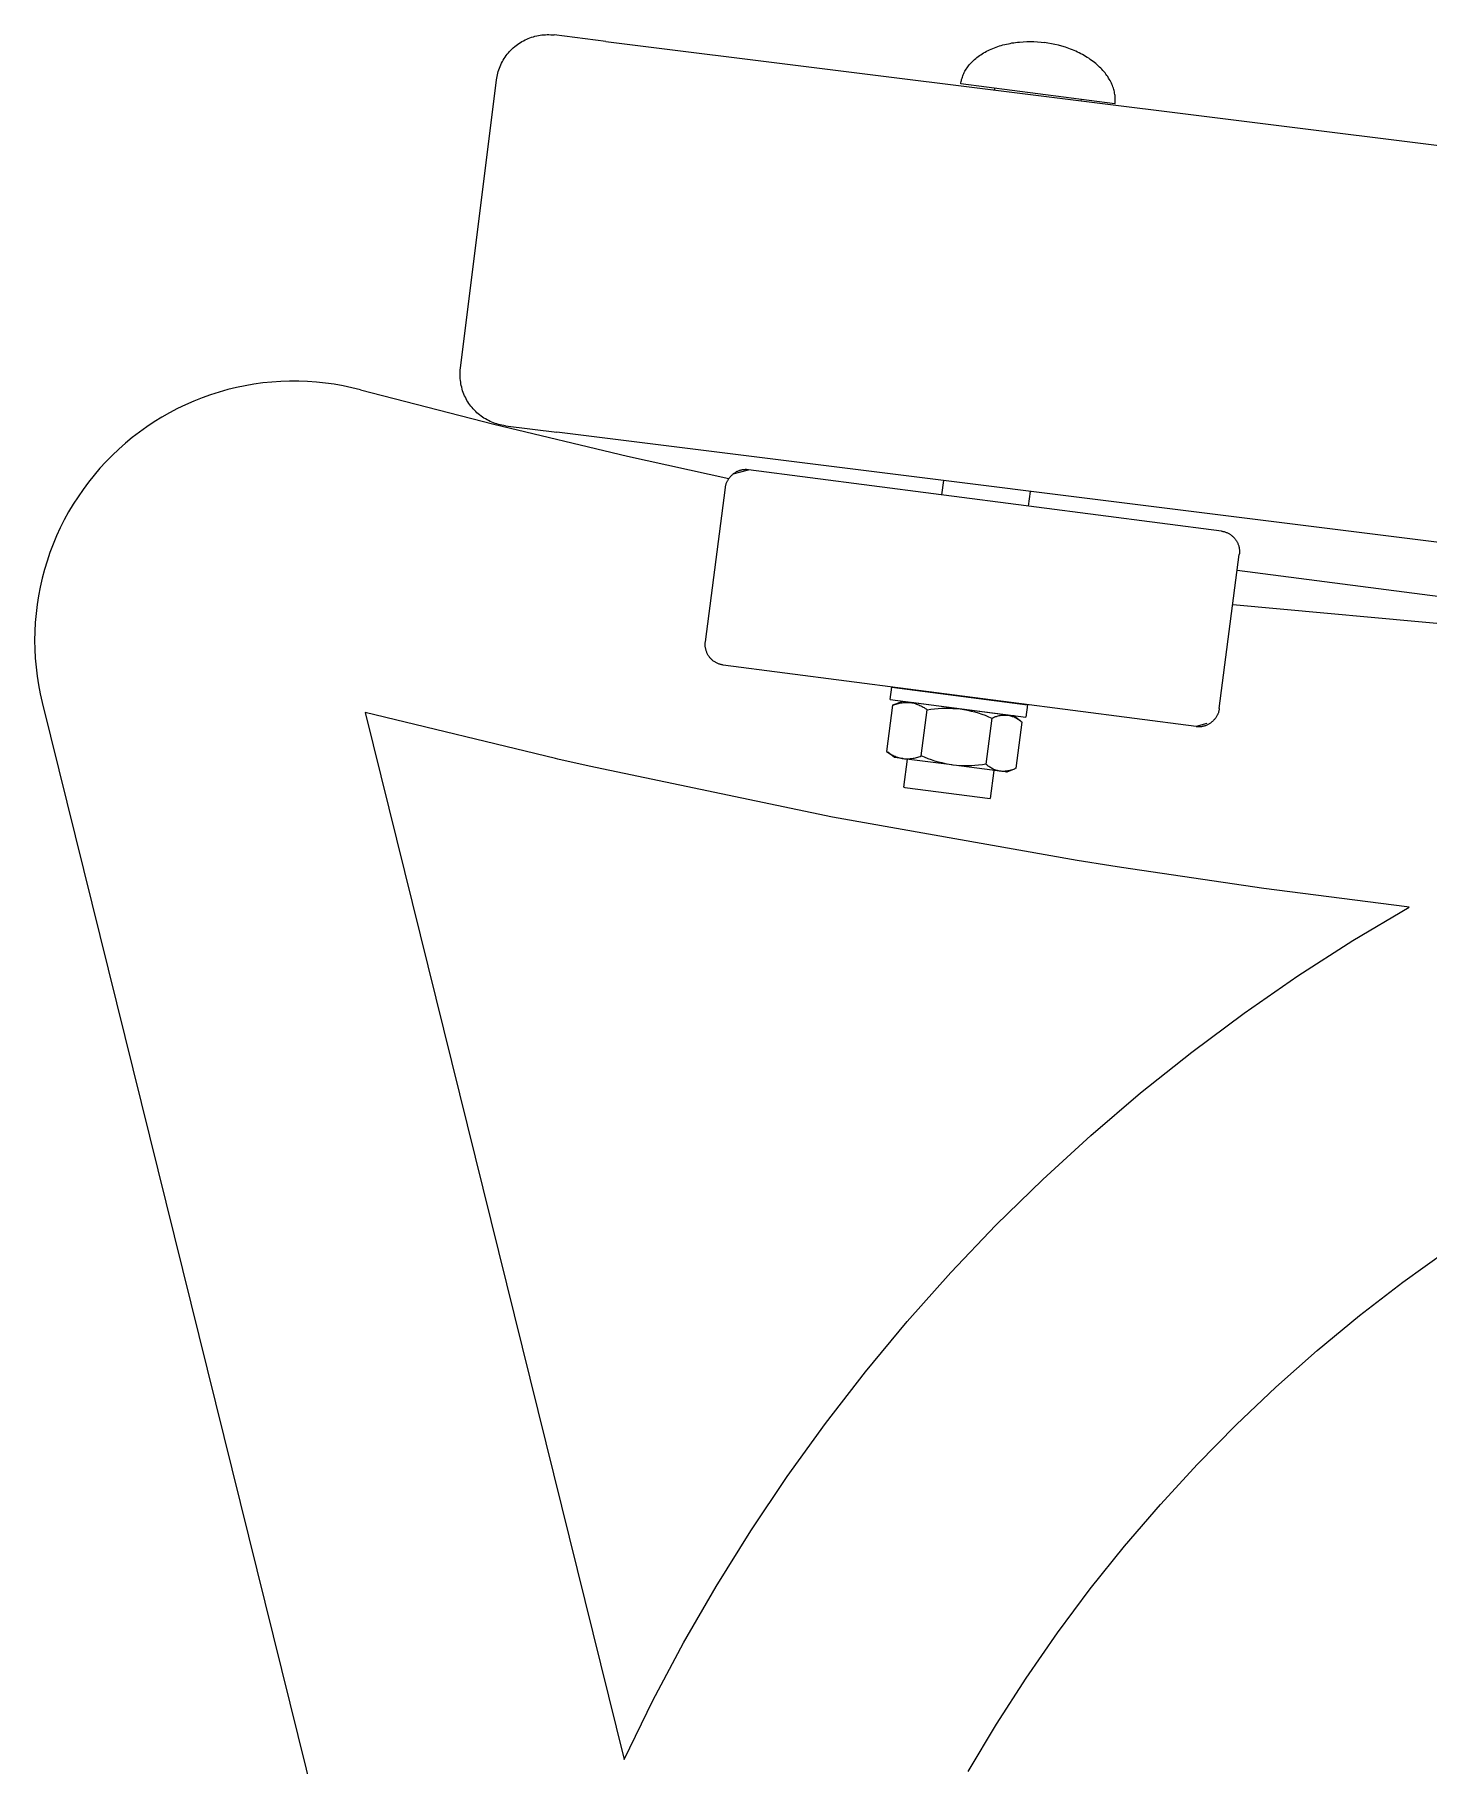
# Model space of a CAD drawing. Header units: millimetres. Extents: x -75 to 3710, y -20 to 2482.
# Drawn here: x 2959.5 to 3094, y 2208.5 to 2375.5 of the extents above; entities that cross this region are included whole.
import ezdxf

# ---------------------------------------------------------------- set-up
doc = ezdxf.new("R2010")
doc.units = ezdxf.units.MM
doc.layers.add('ZANO_R', color=7, linetype='Continuous', lineweight=0)

msp = doc.modelspace()

# ---------------------------------------------------------------- linework, layer by layer
at = {"layer": 'ZANO_R'}
for p, q in [((3006.24, 2374.61), (3006.38, 2374.71)), ((3006.38, 2374.71), (3006.53, 2374.79)), ((3006.53, 2374.79), (3006.68, 2374.88)), ((3006.68, 2374.88), (3006.83, 2374.96)), ((3006.83, 2374.96), (3006.99, 2375.03)), ((3006.99, 2375.03), (3007.14, 2375.1)), ((3007.14, 2375.1), (3007.3, 2375.16)), ((3007.3, 2375.16), (3007.46, 2375.21)), ((3007.46, 2375.21), (3007.63, 2375.26)), ((3007.63, 2375.26), (3007.79, 2375.31)), ((3007.79, 2375.31), (3007.96, 2375.35)), ((3007.96, 2375.35), (3008.12, 2375.38)), ((3008.12, 2375.38), (3008.29, 2375.41)), ((3008.29, 2375.41), (3008.46, 2375.43)), ((3008.46, 2375.43), (3008.63, 2375.45)), ((3008.63, 2375.45), (3008.8, 2375.46)), ((3008.8, 2375.46), (3008.97, 2375.47)), ((3008.97, 2375.47), (3009.14, 2375.47)), ((3009.14, 2375.47), (3009.31, 2375.46)), ((3009.31, 2375.46), (3009.48, 2375.45)), ((3009.48, 2375.45), (3009.65, 2375.43)), ((3009.65, 2375.43), (3009.65, 2375.43)), ((3014.61, 2374.81), (3009.65, 2375.43)), ((3009.65, 2375.43), (3009.65, 2375.43)), ((3014.61, 2374.81), (3173.38, 2354.97)), ((3053.46, 2374.59), (3053.63, 2374.62)), ((3053.63, 2374.62), (3053.81, 2374.66)), ((3053.81, 2374.66), (3053.99, 2374.68)), ((3053.99, 2374.68), (3054.16, 2374.71)), ((3054.16, 2374.71), (3054.34, 2374.73)), ((3054.34, 2374.73), (3054.52, 2374.75)), ((3054.52, 2374.75), (3054.88, 2374.77)), ((3054.88, 2374.77), (3055.23, 2374.79)), ((3055.23, 2374.79), (3055.58, 2374.79)), ((3055.58, 2374.79), (3055.93, 2374.79)), ((3055.93, 2374.79), (3056.28, 2374.77)), ((3056.28, 2374.77), (3056.61, 2374.74)), ((3056.61, 2374.74), (3056.95, 2374.7)), ((3057.28, 2374.65), (3056.95, 2374.7)), ((3057.61, 2374.59), (3057.28, 2374.65)), ((3004.65, 2372.86), (3004.73, 2373.01)), ((3004.73, 2373.01), (3004.82, 2373.16)), ((3004.82, 2373.16), (3004.91, 2373.3)), ((3004.91, 2373.3), (3005.01, 2373.44)), ((3005.01, 2373.44), (3005.12, 2373.57)), ((3005.12, 2373.57), (3005.22, 2373.71)), ((3005.22, 2373.71), (3005.34, 2373.83)), ((3005.34, 2373.83), (3005.45, 2373.96)), ((3005.45, 2373.96), (3005.58, 2374.08)), ((3005.58, 2374.08), (3005.7, 2374.19)), ((3005.7, 2374.19), (3005.83, 2374.31)), ((3005.83, 2374.31), (3005.96, 2374.41)), ((3005.96, 2374.41), (3006.1, 2374.52)), ((3006.1, 2374.52), (3006.24, 2374.61)), ((3049.99, 2372.88), (3050.09, 2372.98)), ((3050.09, 2372.98), (3050.2, 2373.07)), ((3050.2, 2373.07), (3050.31, 2373.17)), ((3050.31, 2373.17), (3050.43, 2373.26)), ((3050.43, 2373.26), (3050.55, 2373.36)), ((3050.55, 2373.36), (3050.67, 2373.44)), ((3050.67, 2373.44), (3050.8, 2373.53)), ((3050.8, 2373.53), (3050.93, 2373.62)), ((3050.93, 2373.62), (3051.07, 2373.7)), ((3051.07, 2373.7), (3051.21, 2373.78)), ((3051.21, 2373.78), (3051.35, 2373.86)), ((3051.35, 2373.86), (3051.5, 2373.93)), ((3051.5, 2373.93), (3051.65, 2374)), ((3051.65, 2374), (3051.8, 2374.07)), ((3051.8, 2374.07), (3051.96, 2374.14)), ((3051.96, 2374.14), (3052.11, 2374.2)), ((3052.11, 2374.2), (3052.28, 2374.26)), ((3052.28, 2374.26), (3052.44, 2374.32)), ((3052.44, 2374.32), (3052.6, 2374.37)), ((3052.6, 2374.37), (3052.77, 2374.42)), ((3052.77, 2374.42), (3052.94, 2374.47)), ((3052.94, 2374.47), (3053.11, 2374.51)), ((3053.11, 2374.51), (3053.28, 2374.55)), ((3053.28, 2374.55), (3053.46, 2374.59)), ((3057.95, 2374.52), (3057.61, 2374.59)), ((3058.29, 2374.44), (3057.95, 2374.52)), ((3058.63, 2374.35), (3058.29, 2374.44)), ((3058.97, 2374.24), (3058.63, 2374.35)), ((3059.31, 2374.13), (3058.97, 2374.24)), ((3059.47, 2374.06), (3059.31, 2374.13)), ((3059.64, 2374), (3059.47, 2374.06)), ((3059.8, 2373.93), (3059.64, 2374)), ((3059.97, 2373.86), (3059.8, 2373.93)), ((3060.13, 2373.78), (3059.97, 2373.86)), ((3060.29, 2373.7), (3060.13, 2373.78)), ((3060.45, 2373.62), (3060.29, 2373.7)), ((3060.61, 2373.54), (3060.45, 2373.62)), ((3060.76, 2373.45), (3060.61, 2373.54)), ((3060.91, 2373.36), (3060.76, 2373.45)), ((3061.06, 2373.27), (3060.91, 2373.36)), ((3061.21, 2373.18), (3061.06, 2373.27)), ((3061.35, 2373.08), (3061.21, 2373.18)), ((3061.49, 2372.98), (3061.35, 2373.08)), ((3061.63, 2372.88), (3061.49, 2372.98)), ((3004.1, 2371.26), (3004.13, 2371.42)), ((3004.13, 2371.42), (3004.16, 2371.59)), ((3004.16, 2371.59), (3004.2, 2371.76)), ((3004.2, 2371.76), (3004.25, 2371.92)), ((3004.25, 2371.92), (3004.3, 2372.08)), ((3004.3, 2372.08), (3004.36, 2372.24)), ((3004.36, 2372.24), (3004.42, 2372.4)), ((3004.42, 2372.4), (3004.49, 2372.56)), ((3004.49, 2372.56), (3004.57, 2372.71)), ((3004.57, 2372.71), (3004.65, 2372.86)), ((3048.99, 2371.26), (3049.02, 2371.37)), ((3049.02, 2371.37), (3049.06, 2371.48)), ((3049.06, 2371.48), (3049.11, 2371.59)), ((3049.11, 2371.59), (3049.16, 2371.7)), ((3049.16, 2371.7), (3049.21, 2371.82)), ((3049.21, 2371.82), (3049.27, 2371.93)), ((3049.27, 2371.93), (3049.33, 2372.03)), ((3049.33, 2372.03), (3049.4, 2372.14)), ((3049.4, 2372.14), (3049.47, 2372.25)), ((3049.47, 2372.25), (3049.54, 2372.36)), ((3049.54, 2372.36), (3049.62, 2372.47)), ((3049.62, 2372.47), (3049.71, 2372.57)), ((3049.71, 2372.57), (3049.8, 2372.67)), ((3049.8, 2372.67), (3049.89, 2372.78)), ((3049.89, 2372.78), (3049.99, 2372.88)), ((3061.76, 2372.78), (3061.63, 2372.88)), ((3061.89, 2372.67), (3061.76, 2372.78)), ((3062.02, 2372.56), (3061.89, 2372.67)), ((3062.14, 2372.46), (3062.02, 2372.56)), ((3062.26, 2372.34), (3062.14, 2372.46)), ((3062.37, 2372.23), (3062.26, 2372.34)), ((3062.48, 2372.12), (3062.37, 2372.23)), ((3062.59, 2372), (3062.48, 2372.12)), ((3062.69, 2371.88), (3062.59, 2372)), ((3062.79, 2371.77), (3062.69, 2371.88)), ((3062.88, 2371.65), (3062.79, 2371.77)), ((3062.97, 2371.53), (3062.88, 2371.65)), ((3063.05, 2371.41), (3062.97, 2371.53)), ((3063.13, 2371.28), (3063.05, 2371.41)), ((3063.2, 2371.16), (3063.13, 2371.28)), ((3000.6, 2343.3), (3004.07, 2371.09)), ((3004.07, 2371.09), (3004.1, 2371.26)), ((3048.87, 2370.71), (3048.88, 2370.82)), ((3063.74, 2368.78), (3048.87, 2370.71)), ((3048.88, 2370.82), (3048.9, 2370.93)), ((3048.9, 2370.93), (3048.93, 2371.04)), ((3048.93, 2371.04), (3048.95, 2371.15)), ((3048.95, 2371.15), (3048.99, 2371.26)), ((3052.12, 2370.12), (3052.14, 2370.28)), ((3063.27, 2371.04), (3063.2, 2371.16)), ((3063.34, 2370.92), (3063.27, 2371.04)), ((3063.4, 2370.79), (3063.34, 2370.92)), ((3063.45, 2370.67), (3063.4, 2370.79)), ((3063.51, 2370.55), (3063.45, 2370.67)), ((3063.55, 2370.42), (3063.51, 2370.55)), ((3063.59, 2370.3), (3063.55, 2370.42)), ((3063.63, 2370.18), (3063.59, 2370.3)), ((3063.66, 2370.06), (3063.63, 2370.18)), ((3063.69, 2369.93), (3063.66, 2370.06)), ((3063.71, 2369.81), (3063.69, 2369.93)), ((3063.73, 2369.69), (3063.71, 2369.81)), ((3063.75, 2369.58), (3063.73, 2369.69)), ((3060.47, 2369.2), (3060.45, 2369.08)), ((3063.74, 2368.78), (3063.75, 2368.89)), ((3063.76, 2369.46), (3063.75, 2369.58)), ((3063.75, 2368.89), (3063.76, 2369)), ((3063.77, 2369.34), (3063.76, 2369.46)), ((3063.76, 2369), (3063.77, 2369.11)), ((3063.77, 2369.23), (3063.77, 2369.34)), ((3063.77, 2369.11), (3063.77, 2369.23)), ((3000.56, 2342.79), (3000.57, 2342.96)), ((3000.57, 2342.96), (3000.58, 2343.13)), ((3000.58, 2343.13), (3000.6, 2343.3)), ((2978.98, 2341.41), (2978.14, 2341.21)), ((2979.83, 2341.59), (2978.98, 2341.41)), ((2980.68, 2341.74), (2979.83, 2341.59)), ((2981.54, 2341.86), (2980.68, 2341.74)), ((2982.4, 2341.94), (2981.54, 2341.86)), ((2983.26, 2342), (2982.4, 2341.94)), ((2984.12, 2342.03), (2983.26, 2342)), ((2984.99, 2342.03), (2984.12, 2342.03)), ((2985.85, 2342), (2984.99, 2342.03)), ((2986.71, 2341.94), (2985.85, 2342)), ((2987.57, 2341.85), (2986.71, 2341.94)), ((2988.43, 2341.73), (2987.57, 2341.85)), ((2989.28, 2341.58), (2988.43, 2341.73)), ((2990.12, 2341.4), (2989.28, 2341.58)), ((2990.96, 2341.19), (2990.12, 2341.4)), ((3000.56, 2342.62), (3000.56, 2342.79)), ((3000.57, 2342.45), (3000.56, 2342.62)), ((3000.58, 2342.28), (3000.57, 2342.45)), ((3000.59, 2342.11), (3000.58, 2342.28)), ((3000.62, 2341.94), (3000.59, 2342.11)), ((3000.64, 2341.77), (3000.62, 2341.94)), ((3000.68, 2341.61), (3000.64, 2341.77)), ((3000.72, 2341.44), (3000.68, 2341.61)), ((3000.76, 2341.27), (3000.72, 2341.44)), ((3000.81, 2341.11), (3000.76, 2341.27)), ((2974.08, 2339.75), (2973.3, 2339.38)), ((2974.87, 2340.1), (2974.08, 2339.75)), ((2975.67, 2340.42), (2974.87, 2340.1)), ((2976.49, 2340.71), (2975.67, 2340.42)), ((2977.31, 2340.97), (2976.49, 2340.71)), ((2978.14, 2341.21), (2977.31, 2340.97)), ((2990.96, 2341.19), (3003.81, 2337.88)), ((3000.87, 2340.95), (3000.81, 2341.11)), ((3000.93, 2340.79), (3000.87, 2340.95)), ((3001, 2340.63), (3000.93, 2340.79)), ((3001.07, 2340.48), (3001, 2340.63)), ((3001.15, 2340.33), (3001.07, 2340.48)), ((3001.23, 2340.18), (3001.15, 2340.33)), ((3001.32, 2340.03), (3001.23, 2340.18)), ((3001.41, 2339.89), (3001.32, 2340.03)), ((3001.51, 2339.75), (3001.41, 2339.89)), ((3001.61, 2339.61), (3001.51, 2339.75)), ((3001.72, 2339.48), (3001.61, 2339.61)), ((2971.05, 2338.1), (2970.33, 2337.62)), ((2971.78, 2338.55), (2971.05, 2338.1)), ((2972.54, 2338.98), (2971.78, 2338.55)), ((2973.3, 2339.38), (2972.54, 2338.98)), ((3001.83, 2339.35), (3001.72, 2339.48)), ((3001.95, 2339.23), (3001.83, 2339.35)), ((3002.07, 2339.1), (3001.95, 2339.23)), ((3002.19, 2338.99), (3002.07, 2339.1)), ((3002.32, 2338.87), (3002.19, 2338.99)), ((3002.45, 2338.77), (3002.32, 2338.87)), ((3002.59, 2338.66), (3002.45, 2338.77)), ((3002.73, 2338.56), (3002.59, 2338.66)), ((3002.87, 2338.47), (3002.73, 2338.56)), ((3003.02, 2338.38), (3002.87, 2338.47)), ((3003.16, 2338.29), (3003.02, 2338.38)), ((3003.32, 2338.22), (3003.16, 2338.29)), ((3003.47, 2338.14), (3003.32, 2338.22)), ((3003.63, 2338.07), (3003.47, 2338.14)), ((3003.78, 2338.01), (3003.63, 2338.07)), ((3003.94, 2337.95), (3003.78, 2338.01)), ((3003.81, 2337.88), (3016.72, 2334.8)), ((3004.11, 2337.9), (3003.94, 2337.95)), ((3004.27, 2337.85), (3004.11, 2337.9)), ((2968.94, 2336.59), (2968.27, 2336.04)), ((2969.63, 2337.12), (2968.94, 2336.59)), ((2970.33, 2337.62), (2969.63, 2337.12)), ((3004.44, 2337.81), (3004.27, 2337.85)), ((3004.6, 2337.78), (3004.44, 2337.81)), ((3004.77, 2337.75), (3004.6, 2337.78)), ((3004.94, 2337.72), (3004.77, 2337.75)), ((3004.94, 2337.72), (3004.95, 2337.72)), ((3004.94, 2337.72), (3004.94, 2337.72)), ((3004.95, 2337.72), (3009.9, 2337.1)), ((3168.67, 2317.26), (3009.9, 2337.1)), ((2967, 2334.87), (2966.39, 2334.26)), ((2967.63, 2335.47), (2967, 2334.87)), ((2968.27, 2336.04), (2967.63, 2335.47)), ((3016.72, 2334.8), (3026.5, 2332.63)), ((2965.25, 2332.96), (2964.71, 2332.29)), ((2965.81, 2333.62), (2965.25, 2332.96)), ((2966.39, 2334.26), (2965.81, 2333.62)), ((3026.67, 2332.85), (3026.72, 2332.9)), ((3026.72, 2332.9), (3026.77, 2332.95)), ((3026.77, 2332.95), (3026.82, 2333)), ((3026.82, 2333), (3026.87, 2333.04)), ((3026.87, 2333.04), (3026.92, 2333.08)), ((3026.92, 2333.08), (3028.4, 2333.48)), ((3026.98, 2333.12), (3026.92, 2333.08)), ((3027.03, 2333.16), (3026.98, 2333.12)), ((3027.09, 2333.2), (3027.03, 2333.16)), ((3027.15, 2333.23), (3027.09, 2333.2)), ((3027.21, 2333.27), (3027.15, 2333.23)), ((3027.27, 2333.3), (3027.21, 2333.27)), ((3027.33, 2333.33), (3027.27, 2333.3)), ((3027.4, 2333.35), (3027.33, 2333.33)), ((3027.46, 2333.38), (3027.4, 2333.35)), ((3027.52, 2333.4), (3027.46, 2333.38)), ((3027.59, 2333.42), (3027.52, 2333.4)), ((3027.66, 2333.44), (3027.59, 2333.42)), ((3027.72, 2333.45), (3027.66, 2333.44)), ((3027.79, 2333.47), (3027.72, 2333.45)), ((3027.86, 2333.48), (3027.79, 2333.47)), ((3027.92, 2333.49), (3027.86, 2333.48)), ((3027.99, 2333.49), (3027.92, 2333.49)), ((3028.06, 2333.5), (3027.99, 2333.49)), ((3028.13, 2333.5), (3028.06, 2333.5)), ((3028.2, 2333.5), (3028.13, 2333.5)), ((3028.26, 2333.49), (3028.2, 2333.5)), ((3028.33, 2333.49), (3028.26, 2333.49)), ((3028.4, 2333.48), (3028.33, 2333.49)), ((3046.25, 2331.16), (3028.4, 2333.48)), ((2964.19, 2331.59), (2963.7, 2330.88)), ((2964.71, 2332.29), (2964.19, 2331.59)), ((3024.23, 2316.88), (3026.16, 2331.76)), ((3026.16, 2331.76), (3026.17, 2331.82)), ((3026.17, 2331.82), (3026.18, 2331.89)), ((3026.18, 2331.89), (3026.2, 2331.96)), ((3026.2, 2331.96), (3026.21, 2332.02)), ((3026.21, 2332.02), (3026.23, 2332.09)), ((3026.23, 2332.09), (3026.25, 2332.15)), ((3026.25, 2332.15), (3026.28, 2332.22)), ((3026.28, 2332.22), (3026.3, 2332.28)), ((3026.3, 2332.28), (3026.33, 2332.34)), ((3026.33, 2332.34), (3026.36, 2332.4)), ((3026.36, 2332.4), (3026.39, 2332.46)), ((3026.39, 2332.46), (3026.43, 2332.52)), ((3026.43, 2332.52), (3026.46, 2332.58)), ((3026.46, 2332.58), (3026.5, 2332.64)), ((3026.5, 2332.64), (3026.54, 2332.69)), ((3026.54, 2332.69), (3026.58, 2332.75)), ((3026.58, 2332.75), (3026.63, 2332.8)), ((3026.63, 2332.8), (3026.67, 2332.85)), ((3047.04, 2331.06), (3047.22, 2332.44)), ((3055.56, 2331.4), (3055.37, 2329.98)), ((2963.23, 2330.16), (2962.79, 2329.41)), ((2963.7, 2330.88), (2963.23, 2330.16)), ((3056.17, 2329.88), (3046.25, 2331.16)), ((3074.02, 2327.56), (3056.17, 2329.88)), ((2961.99, 2327.88), (2961.63, 2327.1)), ((2962.38, 2328.65), (2961.99, 2327.88)), ((2962.79, 2329.41), (2962.38, 2328.65)), ((2961.3, 2326.3), (2960.99, 2325.49)), ((2961.63, 2327.1), (2961.3, 2326.3)), ((3074.02, 2327.56), (3074.09, 2327.55)), ((3074.09, 2327.55), (3074.15, 2327.54)), ((3074.15, 2327.54), (3074.22, 2327.52)), ((3074.22, 2327.52), (3074.28, 2327.51)), ((3074.28, 2327.51), (3074.35, 2327.49)), ((3074.35, 2327.49), (3074.42, 2327.47)), ((3074.42, 2327.47), (3074.48, 2327.44)), ((3074.48, 2327.44), (3074.54, 2327.42)), ((3074.54, 2327.42), (3074.6, 2327.39)), ((3074.6, 2327.39), (3074.67, 2327.36)), ((3074.67, 2327.36), (3074.73, 2327.33)), ((3074.73, 2327.33), (3074.79, 2327.29)), ((3074.79, 2327.29), (3074.84, 2327.26)), ((3074.84, 2327.26), (3074.9, 2327.22)), ((3074.9, 2327.22), (3074.95, 2327.18)), ((3074.95, 2327.18), (3075.01, 2327.14)), ((3075.01, 2327.14), (3075.06, 2327.09)), ((3075.06, 2327.09), (3075.11, 2327.05)), ((3075.11, 2327.05), (3075.16, 2327)), ((3075.16, 2327), (3075.21, 2326.95)), ((3075.21, 2326.95), (3075.26, 2326.9)), ((3075.26, 2326.9), (3075.3, 2326.85)), ((3075.3, 2326.85), (3075.34, 2326.8)), ((3075.34, 2326.8), (3075.38, 2326.74)), ((3075.38, 2326.74), (3075.42, 2326.69)), ((3075.42, 2326.69), (3075.46, 2326.63)), ((3075.46, 2326.63), (3075.5, 2326.57)), ((3075.5, 2326.57), (3075.53, 2326.51)), ((3075.53, 2326.51), (3075.56, 2326.45)), ((3075.56, 2326.45), (3075.59, 2326.39)), ((3075.59, 2326.39), (3075.61, 2326.32)), ((3075.61, 2326.32), (3075.64, 2326.26)), ((3075.64, 2326.26), (3075.66, 2326.2)), ((3075.66, 2326.2), (3075.68, 2326.13)), ((2960.71, 2324.67), (2960.46, 2323.85)), ((2960.99, 2325.49), (2960.71, 2324.67)), ((3073.81, 2310.44), (3075.74, 2325.32)), ((3075.68, 2326.13), (3075.7, 2326.06)), ((3075.7, 2326.06), (3075.72, 2326)), ((3075.72, 2326), (3075.73, 2325.93)), ((3075.73, 2325.93), (3075.74, 2325.86)), ((3075.74, 2325.86), (3075.75, 2325.8)), ((3075.75, 2325.39), (3075.74, 2325.32)), ((3075.75, 2325.8), (3075.75, 2325.73)), ((3075.75, 2325.73), (3075.76, 2325.66)), ((3075.76, 2325.45), (3075.75, 2325.39)), ((3075.76, 2325.66), (3075.76, 2325.59)), ((3075.76, 2325.59), (3075.76, 2325.52)), ((3075.76, 2325.52), (3075.76, 2325.45)), ((2960.24, 2323.01), (2960.05, 2322.17)), ((2960.46, 2323.85), (2960.24, 2323.01)), ((3075.55, 2323.79), (3098.35, 2320.82)), ((2959.88, 2321.32), (2959.75, 2320.47)), ((2960.05, 2322.17), (2959.88, 2321.32)), ((2959.65, 2319.61), (2959.57, 2318.75)), ((2959.75, 2320.47), (2959.65, 2319.61)), ((3075.12, 2320.49), (3098.04, 2318.39)), ((2959.53, 2317.88), (2959.51, 2317.02)), ((2959.57, 2318.75), (2959.53, 2317.88)), ((2959.51, 2317.02), (2959.53, 2316.16)), ((3024.21, 2316.68), (3024.22, 2316.74)), ((3024.21, 2316.61), (3024.21, 2316.68)), ((3024.21, 2316.54), (3024.21, 2316.61)), ((3024.22, 2316.47), (3024.21, 2316.54)), ((3024.22, 2316.81), (3024.23, 2316.88)), ((3024.22, 2316.74), (3024.22, 2316.81)), ((3024.22, 2316.4), (3024.22, 2316.47)), ((3024.23, 2316.34), (3024.22, 2316.4)), ((3024.24, 2316.27), (3024.23, 2316.34)), ((3024.26, 2316.2), (3024.24, 2316.27)), ((3024.27, 2316.13), (3024.26, 2316.2)), ((2959.53, 2316.16), (2959.58, 2315.29)), ((2959.58, 2315.29), (2959.65, 2314.43)), ((3024.29, 2316.07), (3024.27, 2316.13)), ((3024.31, 2316), (3024.29, 2316.07)), ((3024.33, 2315.94), (3024.31, 2316)), ((3024.36, 2315.87), (3024.33, 2315.94)), ((3024.38, 2315.81), (3024.36, 2315.87)), ((3024.41, 2315.75), (3024.38, 2315.81)), ((3024.44, 2315.69), (3024.41, 2315.75)), ((3024.48, 2315.63), (3024.44, 2315.69)), ((3024.51, 2315.57), (3024.48, 2315.63)), ((3024.55, 2315.51), (3024.51, 2315.57)), ((3024.59, 2315.46), (3024.55, 2315.51)), ((3024.63, 2315.4), (3024.59, 2315.46)), ((3024.67, 2315.35), (3024.63, 2315.4)), ((3024.71, 2315.3), (3024.67, 2315.35)), ((3024.76, 2315.25), (3024.71, 2315.3)), ((3024.81, 2315.2), (3024.76, 2315.25)), ((3024.86, 2315.15), (3024.81, 2315.2)), ((3024.91, 2315.1), (3024.86, 2315.15)), ((3024.96, 2315.06), (3024.91, 2315.1)), ((3025.02, 2315.02), (3024.96, 2315.06)), ((3025.07, 2314.98), (3025.02, 2315.02)), ((3025.13, 2314.94), (3025.07, 2314.98)), ((3025.19, 2314.91), (3025.13, 2314.94)), ((3025.25, 2314.87), (3025.19, 2314.91)), ((3025.31, 2314.84), (3025.25, 2314.87)), ((3025.37, 2314.81), (3025.31, 2314.84)), ((3025.43, 2314.78), (3025.37, 2314.81)), ((3025.49, 2314.76), (3025.43, 2314.78)), ((3025.56, 2314.73), (3025.49, 2314.76)), ((3025.62, 2314.71), (3025.56, 2314.73)), ((3025.69, 2314.69), (3025.62, 2314.71)), ((3025.75, 2314.68), (3025.69, 2314.69)), ((3025.82, 2314.66), (3025.75, 2314.68)), ((3025.89, 2314.65), (3025.82, 2314.66)), ((3025.95, 2314.64), (3025.89, 2314.65)), ((3043.8, 2312.32), (3025.95, 2314.64)), ((2959.65, 2314.43), (2959.75, 2313.57)), ((2959.75, 2313.57), (2959.89, 2312.72)), ((2959.89, 2312.72), (2960.05, 2311.87)), ((2960.05, 2311.87), (2960.25, 2311.03)), ((3042.06, 2311.32), (3042.21, 2312.51)), ((3042.06, 2311.32), (3055.15, 2309.62)), ((3042.21, 2312.51), (3055.3, 2310.81)), ((3053.72, 2311.03), (3043.8, 2312.32)), ((3044.59, 2312.2), (3044.6, 2312.22)), ((2960.25, 2311.03), (2999.97, 2150.49)), ((3009.76, 2305.62), (2991.39, 2310.07)), ((2991.39, 2310.07), (3016.38, 2209.05)), ((3042.29, 2310.76), (3041.71, 2306.31)), ((3042.43, 2310.82), (3042.29, 2310.76)), ((3042.29, 2310.76), (3042.4, 2310.8)), ((3042.4, 2310.8), (3042.51, 2310.84)), ((3042.43, 2310.82), (3043.18, 2311.13)), ((3042.51, 2310.84), (3042.62, 2310.88)), ((3042.62, 2310.88), (3042.73, 2310.91)), ((3042.73, 2310.91), (3042.85, 2310.94)), ((3042.85, 2310.94), (3042.96, 2310.97)), ((3042.96, 2310.97), (3043.08, 2310.99)), ((3043.08, 2310.99), (3043.2, 2311.01)), ((3043.95, 2311.03), (3043.18, 2311.13)), ((3043.2, 2311.01), (3043.31, 2311.02)), ((3043.31, 2311.02), (3043.43, 2311.03)), ((3043.43, 2311.03), (3043.55, 2311.04)), ((3043.55, 2311.04), (3043.67, 2311.04)), ((3043.67, 2311.04), (3043.79, 2311.04)), ((3043.79, 2311.04), (3043.9, 2311.03)), ((3043.9, 2311.03), (3044.02, 2311.02)), ((3044.02, 2311.02), (3044.14, 2311)), ((3048.68, 2310.42), (3044.09, 2311.02)), ((3044.14, 2311), (3044.25, 2310.98)), ((3044.25, 2310.98), (3044.37, 2310.95)), ((3044.37, 2310.95), (3044.48, 2310.92)), ((3044.43, 2310.97), (3044.44, 2311.01)), ((3044.48, 2310.92), (3044.59, 2310.88)), ((3044.59, 2310.88), (3044.71, 2310.84)), ((3044.71, 2310.84), (3044.82, 2310.8)), ((3044.82, 2310.8), (3044.92, 2310.75)), ((3044.92, 2310.75), (3045.03, 2310.7)), ((3045.03, 2310.7), (3045.14, 2310.65)), ((3045.05, 2305.88), (3045.63, 2310.32)), ((3045.14, 2310.65), (3045.24, 2310.59)), ((3045.24, 2310.59), (3045.34, 2310.53)), ((3045.34, 2310.53), (3045.44, 2310.46)), ((3045.44, 2310.46), (3045.53, 2310.4)), ((3045.53, 2310.4), (3045.63, 2310.32)), ((3045.63, 2310.32), (3045.98, 2310.38)), ((3045.98, 2310.38), (3046.33, 2310.42)), ((3046.33, 2310.42), (3046.69, 2310.45)), ((3046.69, 2310.45), (3047.04, 2310.47)), ((3047.04, 2310.47), (3047.4, 2310.48)), ((3047.4, 2310.48), (3047.75, 2310.48)), ((3047.75, 2310.48), (3048.11, 2310.46)), ((3048.11, 2310.46), (3048.46, 2310.44)), ((3048.46, 2310.44), (3048.82, 2310.4)), ((3048.82, 2310.4), (3049.17, 2310.35)), ((3053.35, 2309.81), (3048.93, 2310.39)), ((3049.17, 2310.35), (3049.52, 2310.28)), ((3049.52, 2310.28), (3049.86, 2310.2)), ((3049.86, 2310.2), (3050.21, 2310.12)), ((3050.21, 2310.12), (3050.55, 2310.02)), ((3050.55, 2310.02), (3050.89, 2309.91)), ((3050.89, 2309.91), (3051.22, 2309.79)), ((3051.22, 2309.79), (3051.55, 2309.65)), ((3051.88, 2309.51), (3051.3, 2305.07)), ((3051.55, 2309.65), (3051.88, 2309.51)), ((3051.88, 2309.51), (3051.96, 2309.55)), ((3051.96, 2309.55), (3052.04, 2309.59)), ((3052.04, 2309.59), (3052.13, 2309.63)), ((3052.13, 2309.63), (3052.21, 2309.66)), ((3052.21, 2309.66), (3052.3, 2309.69)), ((3052.3, 2309.69), (3052.39, 2309.71)), ((3052.39, 2309.71), (3052.48, 2309.74)), ((3052.48, 2309.74), (3052.57, 2309.76)), ((3052.57, 2309.76), (3052.66, 2309.78)), ((3052.66, 2309.78), (3052.75, 2309.79)), ((3052.75, 2309.79), (3052.84, 2309.8)), ((3052.77, 2309.93), (3052.76, 2309.89)), ((3052.84, 2309.8), (3052.93, 2309.81)), ((3052.93, 2311.14), (3052.92, 2311.12)), ((3052.93, 2309.81), (3053.02, 2309.82)), ((3053.02, 2309.82), (3053.12, 2309.82)), ((3053.12, 2309.82), (3053.21, 2309.82)), ((3053.21, 2309.82), (3053.3, 2309.81)), ((3053.3, 2309.81), (3053.39, 2309.81)), ((3053.39, 2309.81), (3053.48, 2309.79)), ((3053.87, 2309.75), (3053.44, 2309.8)), ((3053.48, 2309.79), (3053.57, 2309.77)), ((3053.57, 2309.77), (3053.66, 2309.75)), ((3053.66, 2309.75), (3053.75, 2309.72)), ((3071.57, 2308.72), (3053.72, 2311.03)), ((3053.75, 2309.72), (3053.84, 2309.69)), ((3053.84, 2309.69), (3053.92, 2309.66)), ((3053.98, 2309.73), (3053.87, 2309.75)), ((3053.92, 2309.66), (3054.01, 2309.63)), ((3054.01, 2309.73), (3053.98, 2309.73)), ((3054.01, 2309.73), (3054.62, 2309.26)), ((3054.01, 2309.73), (3054.01, 2309.73)), ((3054.01, 2309.73), (3054.01, 2309.73)), ((3054.01, 2309.73), (3054.01, 2309.73)), ((3054.01, 2309.73), (3054.01, 2309.73)), ((3054.01, 2309.73), (3054.01, 2309.73)), ((3054.01, 2309.73), (3054.01, 2309.73)), ((3054.01, 2309.63), (3054.09, 2309.59)), ((3054.09, 2309.59), (3054.18, 2309.55)), ((3054.18, 2309.55), (3054.26, 2309.51)), ((3054.26, 2309.51), (3054.34, 2309.46)), ((3055.3, 2310.81), (3055.15, 2309.62)), ((3073.43, 2309.5), (3073.39, 2309.45)), ((3073.47, 2309.56), (3073.43, 2309.5)), ((3073.51, 2309.62), (3073.47, 2309.56)), ((3073.55, 2309.67), (3073.51, 2309.62)), ((3073.58, 2309.73), (3073.55, 2309.67)), ((3073.61, 2309.79), (3073.58, 2309.73)), ((3073.64, 2309.85), (3073.61, 2309.79)), ((3073.67, 2309.92), (3073.64, 2309.85)), ((3073.7, 2309.98), (3073.67, 2309.92)), ((3073.72, 2310.04), (3073.7, 2309.98)), ((3073.74, 2310.11), (3073.72, 2310.04)), ((3073.76, 2310.18), (3073.74, 2310.11)), ((3073.78, 2310.24), (3073.76, 2310.18)), ((3073.79, 2310.31), (3073.78, 2310.24)), ((3073.8, 2310.38), (3073.79, 2310.31)), ((3073.81, 2310.44), (3073.8, 2310.38)), ((3054.21, 2304.69), (3054.78, 2309.14)), ((3054.34, 2309.46), (3054.42, 2309.41)), ((3054.42, 2309.41), (3054.49, 2309.36)), ((3054.49, 2309.36), (3054.57, 2309.31)), ((3054.57, 2309.31), (3054.64, 2309.25)), ((3054.64, 2309.25), (3054.71, 2309.2)), ((3054.71, 2309.2), (3054.78, 2309.14)), ((3072.61, 2309), (3071.57, 2308.72)), ((3071.57, 2308.72), (3071.64, 2308.71)), ((3071.64, 2308.71), (3071.71, 2308.7)), ((3071.71, 2308.7), (3071.78, 2308.7)), ((3071.78, 2308.7), (3071.84, 2308.7)), ((3071.84, 2308.7), (3071.91, 2308.7)), ((3071.91, 2308.7), (3071.98, 2308.71)), ((3071.98, 2308.71), (3072.05, 2308.71)), ((3072.05, 2308.71), (3072.12, 2308.72)), ((3072.12, 2308.72), (3072.18, 2308.73)), ((3072.18, 2308.73), (3072.25, 2308.75)), ((3072.25, 2308.75), (3072.32, 2308.76)), ((3072.32, 2308.76), (3072.38, 2308.78)), ((3072.38, 2308.78), (3072.45, 2308.8)), ((3072.45, 2308.8), (3072.51, 2308.82)), ((3072.51, 2308.82), (3072.58, 2308.85)), ((3072.58, 2308.85), (3072.64, 2308.87)), ((3072.64, 2308.87), (3072.7, 2308.9)), ((3072.7, 2308.9), (3072.76, 2308.93)), ((3072.76, 2308.93), (3072.82, 2308.96)), ((3072.82, 2308.96), (3072.88, 2309)), ((3072.88, 2309), (3072.94, 2309.04)), ((3072.94, 2309.04), (3072.99, 2309.08)), ((3072.99, 2309.08), (3073.05, 2309.12)), ((3073.1, 2309.16), (3073.05, 2309.12)), ((3073.15, 2309.2), (3073.1, 2309.16)), ((3073.21, 2309.25), (3073.15, 2309.2)), ((3073.25, 2309.3), (3073.21, 2309.25)), ((3073.3, 2309.35), (3073.25, 2309.3)), ((3073.35, 2309.4), (3073.3, 2309.35)), ((3073.39, 2309.45), (3073.35, 2309.4)), ((3041.71, 2306.31), (3041.83, 2306.22)), ((3041.71, 2306.31), (3041.81, 2306.24)), ((3041.81, 2306.24), (3041.9, 2306.17)), ((3042.48, 2305.72), (3041.83, 2306.22)), ((3041.9, 2306.17), (3042, 2306.11)), ((3009.98, 2305.57), (3009.76, 2305.62)), ((3013.03, 2304.87), (3009.98, 2305.57)), ((3036.48, 2299.97), (3013.03, 2304.87)), ((3042, 2306.11), (3042.1, 2306.05)), ((3042.1, 2306.05), (3042.21, 2305.99)), ((3042.21, 2305.99), (3042.31, 2305.93)), ((3042.31, 2305.93), (3042.42, 2305.88)), ((3042.42, 2305.88), (3042.53, 2305.84)), ((3043.27, 2305.62), (3042.48, 2305.72)), ((3042.53, 2305.84), (3042.64, 2305.79)), ((3042.64, 2305.79), (3042.75, 2305.75)), ((3042.75, 2305.75), (3042.86, 2305.72)), ((3042.86, 2305.72), (3042.97, 2305.68)), ((3042.97, 2305.68), (3043.09, 2305.66)), ((3043.09, 2305.66), (3043.2, 2305.63)), ((3043.2, 2305.63), (3043.32, 2305.61)), ((3043.32, 2305.61), (3043.44, 2305.6)), ((3048.01, 2305), (3043.37, 2305.6)), ((3043.38, 2302.85), (3043.73, 2305.56)), ((3043.44, 2305.6), (3043.55, 2305.6)), ((3043.55, 2305.6), (3043.67, 2305.59)), ((3043.67, 2305.59), (3043.79, 2305.6)), ((3043.79, 2305.6), (3043.91, 2305.6)), ((3043.91, 2305.6), (3044.03, 2305.61)), ((3044.03, 2305.61), (3044.14, 2305.63)), ((3044.14, 2305.63), (3044.26, 2305.64)), ((3044.26, 2305.64), (3044.38, 2305.67)), ((3044.38, 2305.67), (3044.49, 2305.69)), ((3044.49, 2305.69), (3044.61, 2305.72)), ((3044.61, 2305.72), (3044.72, 2305.75)), ((3044.72, 2305.75), (3044.83, 2305.79)), ((3044.83, 2305.79), (3044.94, 2305.83)), ((3044.94, 2305.83), (3045.05, 2305.88)), ((3045.38, 2305.74), (3045.05, 2305.88)), ((3045.71, 2305.6), (3045.38, 2305.74)), ((3046.04, 2305.48), (3045.71, 2305.6)), ((3046.38, 2305.37), (3046.04, 2305.48)), ((3046.72, 2305.28), (3046.38, 2305.37)), ((3047.07, 2305.19), (3046.72, 2305.28)), ((3047.41, 2305.11), (3047.07, 2305.19)), ((3047.76, 2305.04), (3047.41, 2305.11)), ((3048.11, 2304.99), (3047.76, 2305.04)), ((3048.47, 2304.95), (3048.11, 2304.99)), ((3052.64, 2304.4), (3048.21, 2304.97)), ((3048.82, 2304.93), (3048.47, 2304.95)), ((3049.18, 2304.91), (3048.82, 2304.93)), ((3049.53, 2304.91), (3049.18, 2304.91)), ((3049.89, 2304.92), (3049.53, 2304.91)), ((3050.24, 2304.94), (3049.89, 2304.92)), ((3050.59, 2304.97), (3050.24, 2304.94)), ((3050.95, 2305.01), (3050.59, 2304.97)), ((3051.3, 2305.07), (3050.95, 2305.01)), ((3051.37, 2305.01), (3051.3, 2305.07)), ((3051.44, 2304.95), (3051.37, 2305.01)), ((3051.51, 2304.89), (3051.44, 2304.95)), ((3051.59, 2304.84), (3051.51, 2304.89)), ((3051.67, 2304.79), (3051.59, 2304.84)), ((3051.74, 2304.74), (3051.67, 2304.79)), ((3051.82, 2304.69), (3051.74, 2304.74)), ((3051.91, 2304.65), (3051.82, 2304.69)), ((3051.99, 2304.61), (3051.91, 2304.65)), ((3052.07, 2304.57), (3051.99, 2304.61)), ((3052.16, 2304.54), (3052.07, 2304.57)), ((3052.24, 2304.51), (3052.16, 2304.54)), ((3052.33, 2304.48), (3052.24, 2304.51)), ((3054.01, 2304.61), (3053.31, 2304.31)), ((3053.69, 2304.49), (3053.6, 2304.46)), ((3053.78, 2304.51), (3053.69, 2304.49)), ((3053.87, 2304.54), (3053.78, 2304.51)), ((3053.95, 2304.57), (3053.87, 2304.54)), ((3054.04, 2304.61), (3053.95, 2304.57)), ((3054.12, 2304.65), (3054.04, 2304.61)), ((3054.21, 2304.69), (3054.12, 2304.65)), ((3043.38, 2302.85), (3043.38, 2302.85)), ((3043.38, 2302.85), (3043.38, 2302.85)), ((3043.38, 2302.85), (3043.38, 2302.85)), ((3043.38, 2302.85), (3043.38, 2302.85)), ((3043.38, 2302.85), (3043.38, 2302.85)), ((3043.38, 2302.85), (3043.38, 2302.85)), ((3043.38, 2302.85), (3043.38, 2302.85)), ((3043.38, 2302.85), (3043.4, 2302.85)), ((3043.4, 2302.85), (3043.46, 2302.84)), ((3043.46, 2302.84), (3051.71, 2301.77)), ((3052.06, 2304.47), (3051.71, 2301.77)), ((3052.42, 2304.45), (3052.33, 2304.48)), ((3052.51, 2304.43), (3052.42, 2304.45)), ((3052.6, 2304.41), (3052.51, 2304.43)), ((3052.69, 2304.39), (3052.6, 2304.41)), ((3052.78, 2304.39), (3052.69, 2304.39)), ((3053.16, 2304.33), (3052.74, 2304.39)), ((3052.87, 2304.38), (3052.78, 2304.39)), ((3052.97, 2304.38), (3052.87, 2304.38)), ((3053.06, 2304.38), (3052.97, 2304.38)), ((3053.15, 2304.39), (3053.06, 2304.38)), ((3053.24, 2304.4), (3053.15, 2304.39)), ((3053.28, 2304.32), (3053.16, 2304.33)), ((3053.33, 2304.41), (3053.24, 2304.4)), ((3053.3, 2304.31), (3053.28, 2304.32)), ((3053.31, 2304.31), (3053.3, 2304.31)), ((3053.31, 2304.31), (3053.31, 2304.31)), ((3053.31, 2304.31), (3053.31, 2304.31)), ((3053.31, 2304.31), (3053.31, 2304.31)), ((3053.31, 2304.31), (3053.31, 2304.31)), ((3053.31, 2304.31), (3053.31, 2304.31)), ((3053.42, 2304.43), (3053.33, 2304.41)), ((3053.51, 2304.44), (3053.42, 2304.43)), ((3053.6, 2304.46), (3053.51, 2304.44)), ((3037.04, 2299.86), (3036.48, 2299.97)), ((3060.11, 2295.78), (3037.04, 2299.86)), ((3063.36, 2295.26), (3060.11, 2295.78)), ((3064.36, 2295.11), (3063.36, 2295.26)), ((3078.12, 2293.09), (3064.36, 2295.11)), ((3091.91, 2291.32), (3078.12, 2293.09)), ((3086.71, 2288.06), (3092.13, 2291.29)), ((3092.13, 2291.29), (3091.91, 2291.32)), ((3081.4, 2284.65), (3086.71, 2288.06)), ((3076.21, 2281.06), (3081.4, 2284.65)), ((3071.15, 2277.3), (3076.21, 2281.06)), ((3066.22, 2273.36), (3071.15, 2277.3)), ((3061.42, 2269.26), (3066.22, 2273.36)), ((3056.77, 2265), (3061.42, 2269.26)), ((3052.26, 2260.59), (3056.77, 2265)), ((3047.91, 2256.02), (3052.26, 2260.59)), ((3091.53, 2255.1), (3095.84, 2258.19)), ((3043.71, 2251.3), (3047.91, 2256.02)), ((3087.33, 2251.87), (3091.53, 2255.1)), ((3039.68, 2246.45), (3043.71, 2251.3)), ((3083.25, 2248.49), (3087.33, 2251.87)), ((3079.28, 2244.98), (3083.25, 2248.49)), ((3035.82, 2241.46), (3039.68, 2246.45)), ((3075.44, 2241.33), (3079.28, 2244.98)), ((3032.12, 2236.35), (3035.82, 2241.46)), ((3071.72, 2237.55), (3075.44, 2241.33)), ((3028.61, 2231.11), (3032.12, 2236.35)), ((3068.13, 2233.65), (3071.72, 2237.55)), ((3064.68, 2229.63), (3068.13, 2233.65)), ((3025.27, 2225.75), (3028.61, 2231.11)), ((3061.36, 2225.5), (3064.68, 2229.63)), ((3022.12, 2220.29), (3025.27, 2225.75)), ((3058.19, 2221.25), (3061.36, 2225.5)), ((3055.17, 2216.9), (3058.19, 2221.25)), ((3019.16, 2214.72), (3022.12, 2220.29)), ((3052.3, 2212.45), (3055.17, 2216.9)), ((3016.38, 2209.05), (3019.16, 2214.72)), ((3049.58, 2207.9), (3052.3, 2212.45))]:
    msp.add_line(p, q, dxfattribs=at)

doc.saveas('drawing.dxf')
